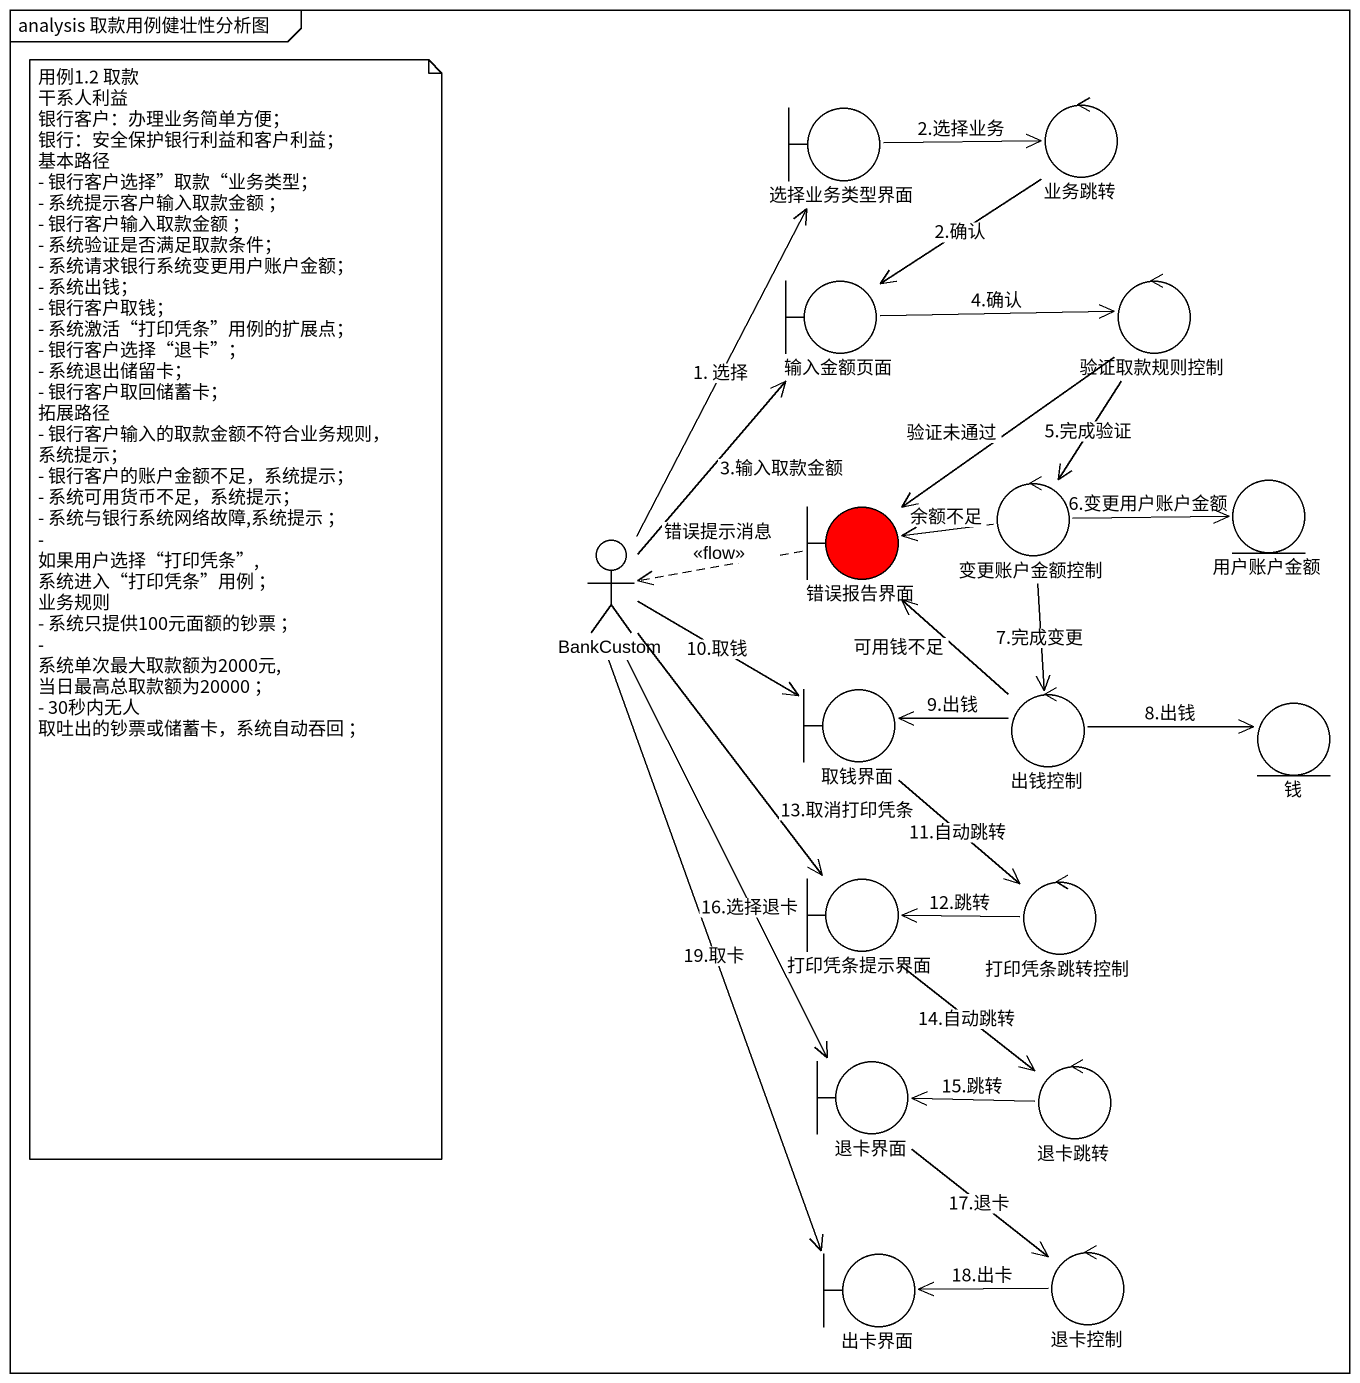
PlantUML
@startuml
mainframe analysis 取款用例健壮性分析图
boundary 选择业务类型界面
control 业务跳转
boundary 输入金额页面
control 验证取款规则控制
actor BankCustom
boundary 错误报告界面 #FF0000
control 变更账户金额控制
entity 用户账户金额
boundary 取钱界面
control 出钱控制
entity 钱
boundary 打印凭条提示界面
control 打印凭条跳转控制
boundary 退卡界面
control 退卡跳转
boundary 出卡界面
control 退卡控制
选择业务类型界面 -right-> 业务跳转 : 2.选择业务
业务跳转 --> 输入金额页面 : 2.确认
输入金额页面 -right-> 验证取款规则控制 : 4.确认
验证取款规则控制 --> 错误报告界面 : 验证未通过
验证取款规则控制 --> 变更账户金额控制 : 5.完成验证
BankCustom -up-> 选择业务类型界面 : 1. 选择
BankCustom -up-> 输入金额页面 : 3.输入取款金额
BankCustom -right-> 取钱界面 : 10.取钱
BankCustom --> 打印凭条提示界面 : 13.取消打印凭条
BankCustom --> 退卡界面 : 16.选择退卡
BankCustom --> 出卡界面 : 19.取卡
错误报告界面 .left.> BankCustom : 错误提示消息\n<<flow>>
变更账户金额控制 -left-> 错误报告界面 : 余额不足
变更账户金额控制 -right-> 用户账户金额 : 6.变更用户账户金额
变更账户金额控制 --> 出钱控制 : 7.完成变更
取钱界面 --> 打印凭条跳转控制 : 11.自动跳转
出钱控制 -up-> 错误报告界面 : 可用钱不足
出钱控制 -left-> 取钱界面 : 9.出钱
出钱控制 -right-> 钱 : 8.出钱
打印凭条提示界面 --> 退卡跳转 : 14.自动跳转
打印凭条跳转控制 -left-> 打印凭条提示界面 : 12.跳转
退卡界面 --> 退卡控制 : 17.退卡
退卡跳转 -left-> 退卡界面 : 15.跳转
退卡控制 -left-> 出卡界面 : 18.出卡
note as N1
  用例1.2 取款
  干系人利益
  银行客户：办理业务简单方便；
  银行：安全保护银行利益和客户利益；
  基本路径
  - 银行客户选择”取款“业务类型；
  - 系统提示客户输入取款金额 ；
  - 银行客户输入取款金额 ；
  - 系统验证是否满足取款条件；
  - 系统请求银行系统变更用户账户金额；
  - 系统出钱；
  - 银行客户取钱；
  - 系统激活“打印凭条”用例的扩展点；
  - 银行客户选择“退卡”；
  - 系统退出储留卡；
  - 银行客户取回储蓄卡；
  拓展路径
  - 银行客户输入的取款金额不符合业务规则， 系统提示；
  - 银行客户的账户金额不足，系统提示；
  - 系统可用货币不足，系统提示；
  - 系统与银行系统网络故障,系统提示 ；
  - 如果用户选择“打印凭条”,系统进入“打印凭条”用例 ；
  业务规则
  - 系统只提供100元面额的钞票 ；
  - 系统单次最大取款额为2000元,当日最高总取款额为20000 ；
  - 30秒内无人 取吐出的钞票或储蓄卡，系统自动吞回 ；
end note
@enduml
